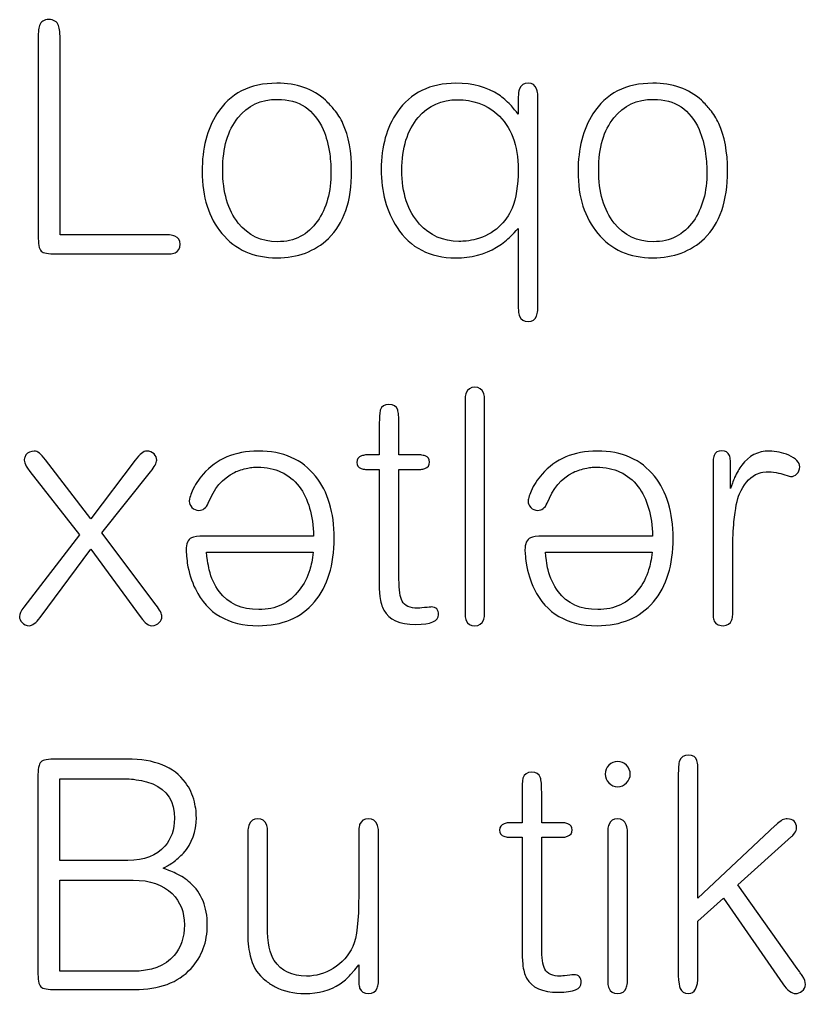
# Model space of a CAD drawing. Header units: centimetres. Extents: x -18.6 to 18.8, y -13 to 11.8.
# Drawn here: x 2.363 to 3.458, y 6.243 to 7.6 of the extents above; entities that cross this region are included whole.
import ezdxf

# ---------------------------------------------------------------- set-up
doc = ezdxf.new("R2010")
doc.units = ezdxf.units.CM
doc.header["$MEASUREMENT"] = 0
doc.layers.add('Layer 1', color=7, linetype='Continuous')

msp = doc.modelspace()

# ---------------------------------------------------------------- linework, layer by layer
at = {"layer": 'Layer 1', "color": 250}
for points, knots in [([(2.57238, 7.29991), (2.57537, 7.29961), (2.57776, 7.29902), (2.57956, 7.29812), (2.58464, 7.29632), (2.58719, 7.29258), (2.58719, 7.2869), (2.58719, 7.28091), (2.58479, 7.27702), (2.58001, 7.27523), (2.57791, 7.27433), (2.57552, 7.27373), (2.57282, 7.27343), (2.57282, 7.27343), (2.41483, 7.27343), (2.41483, 7.27343), (2.40345, 7.27343), (2.39627, 7.27478), (2.39328, 7.27747), (2.39059, 7.28046), (2.38924, 7.28764), (2.38924, 7.29902), (2.38924, 7.29902), (2.38924, 7.57955), (2.38924, 7.57955), (2.38924, 7.57955), (2.38969, 7.58359), (2.38969, 7.58359), (2.38969, 7.58688), (2.39014, 7.58958), (2.39104, 7.59167), (2.39313, 7.59736), (2.39747, 7.6002), (2.40405, 7.6002), (2.41094, 7.6002), (2.41542, 7.59736), (2.41752, 7.59167), (2.41842, 7.58958), (2.41902, 7.58688), (2.41931, 7.58359), (2.41961, 7.5815), (2.41976, 7.57865), (2.41976, 7.57506), (2.41976, 7.57506), (2.41976, 7.29991), (2.41976, 7.29991), (2.41976, 7.29991), (2.57238, 7.29991), (2.57238, 7.29991)], [0, 0, 0, 0, 0.0625, 0.0625, 0.0625, 0.125, 0.125, 0.125, 0.1875, 0.1875, 0.1875, 0.25, 0.25, 0.25, 0.3125, 0.3125, 0.3125, 0.375, 0.375, 0.375, 0.4375, 0.4375, 0.4375, 0.5, 0.5, 0.5, 0.5625, 0.5625, 0.5625, 0.625, 0.625, 0.625, 0.6875, 0.6875, 0.6875, 0.75, 0.75, 0.75, 0.8125, 0.8125, 0.8125, 0.875, 0.875, 0.875, 0.9375, 0.9375, 0.9375, 1, 1, 1, 1]), ([(2.82598, 7.38924), (2.82598, 7.34704), (2.81521, 7.31562), (2.79366, 7.29498), (2.77481, 7.27702), (2.75087, 7.26804), (2.72185, 7.26804), (2.68953, 7.26804), (2.66394, 7.27941), (2.64509, 7.30216), (2.62684, 7.324), (2.61771, 7.35273), (2.61771, 7.38834), (2.61771, 7.42036), (2.62459, 7.44714), (2.63836, 7.46868), (2.65631, 7.49711), (2.68414, 7.51133), (2.72185, 7.51133), (2.74938, 7.51133), (2.77197, 7.5034), (2.78962, 7.48754), (2.79441, 7.48305), (2.79845, 7.47871), (2.80174, 7.47452), (2.80653, 7.46883), (2.81057, 7.4624), (2.81386, 7.45522), (2.82194, 7.43786), (2.82598, 7.41587), (2.82598, 7.38924)], [0, 0, 0, 0, 0.1, 0.1, 0.1, 0.2, 0.2, 0.2, 0.3, 0.3, 0.3, 0.4, 0.4, 0.4, 0.5, 0.5, 0.5, 0.6, 0.6, 0.6, 0.7, 0.7, 0.7, 0.8, 0.8, 0.8, 0.9, 0.9, 0.9, 1, 1, 1, 1]), ([(3.05804, 7.48843), (3.05804, 7.49173), (3.05819, 7.49442), (3.05849, 7.49651), (3.05879, 7.49951), (3.05924, 7.5019), (3.05984, 7.5037), (3.06193, 7.50878), (3.06597, 7.51133), (3.07196, 7.51133), (3.07794, 7.51133), (3.08183, 7.50878), (3.08363, 7.5037), (3.08452, 7.5019), (3.08512, 7.49951), (3.08542, 7.49651), (3.08542, 7.49651), (3.08542, 7.19443), (3.08542, 7.19443), (3.08512, 7.19144), (3.08452, 7.18889), (3.08363, 7.1868), (3.08183, 7.18171), (3.07794, 7.17917), (3.07196, 7.17917), (3.06597, 7.17917), (3.06193, 7.18171), (3.05984, 7.1868), (3.05924, 7.1886), (3.05879, 7.19099), (3.05849, 7.19398), (3.05819, 7.19608), (3.05804, 7.19877), (3.05804, 7.20206), (3.05804, 7.20206), (3.05804, 7.30889), (3.05804, 7.30889), (3.05804, 7.30889), (3.05535, 7.3062), (3.05535, 7.3062), (3.05535, 7.3062), (3.05265, 7.30305), (3.05265, 7.30305), (3.05026, 7.30066), (3.04802, 7.29842), (3.04592, 7.29632), (3.04024, 7.29094), (3.03425, 7.28645), (3.02797, 7.28286), (3.01151, 7.27298), (2.99251, 7.26804), (2.97096, 7.26804), (2.93505, 7.26804), (2.90782, 7.28211), (2.88927, 7.31024), (2.87461, 7.33268), (2.86728, 7.35976), (2.86728, 7.39148), (2.86728, 7.4232), (2.87476, 7.44983), (2.88972, 7.47138), (2.90827, 7.49801), (2.9355, 7.51133), (2.97141, 7.51133), (2.99505, 7.51133), (3.01495, 7.50594), (3.03111, 7.49517), (3.03679, 7.49128), (3.04218, 7.48664), (3.04727, 7.48125), (3.04936, 7.47916), (3.05131, 7.47691), (3.0531, 7.47452), (3.0531, 7.47452), (3.0558, 7.47138), (3.0558, 7.47138), (3.0558, 7.47138), (3.05804, 7.46824), (3.05804, 7.46824), (3.05804, 7.46824), (3.05804, 7.48843), (3.05804, 7.48843)], [0, 0, 0, 0, 0.037037, 0.037037, 0.037037, 0.0740741, 0.0740741, 0.0740741, 0.1111111, 0.1111111, 0.1111111, 0.1481481, 0.1481481, 0.1481481, 0.1851852, 0.1851852, 0.1851852, 0.2222222, 0.2222222, 0.2222222, 0.2592593, 0.2592593, 0.2592593, 0.2962963, 0.2962963, 0.2962963, 0.3333333, 0.3333333, 0.3333333, 0.3703704, 0.3703704, 0.3703704, 0.4074074, 0.4074074, 0.4074074, 0.4444444, 0.4444444, 0.4444444, 0.4814815, 0.4814815, 0.4814815, 0.5185185, 0.5185185, 0.5185185, 0.5555556, 0.5555556, 0.5555556, 0.5925926, 0.5925926, 0.5925926, 0.6296296, 0.6296296, 0.6296296, 0.6666667, 0.6666667, 0.6666667, 0.7037037, 0.7037037, 0.7037037, 0.7407407, 0.7407407, 0.7407407, 0.7777778, 0.7777778, 0.7777778, 0.8148148, 0.8148148, 0.8148148, 0.8518519, 0.8518519, 0.8518519, 0.8888889, 0.8888889, 0.8888889, 0.9259259, 0.9259259, 0.9259259, 0.962963, 0.962963, 0.962963, 1, 1, 1, 1]), ([(3.3498, 7.38924), (3.3498, 7.34704), (3.33903, 7.31562), (3.31748, 7.29498), (3.29863, 7.27702), (3.27469, 7.26804), (3.24567, 7.26804), (3.21335, 7.26804), (3.18776, 7.27941), (3.16891, 7.30216), (3.15066, 7.324), (3.14153, 7.35273), (3.14153, 7.38834), (3.14153, 7.42036), (3.14841, 7.44714), (3.16218, 7.46868), (3.18013, 7.49711), (3.20796, 7.51133), (3.24567, 7.51133), (3.2732, 7.51133), (3.29579, 7.5034), (3.31344, 7.48754), (3.31823, 7.48305), (3.32227, 7.47871), (3.32556, 7.47452), (3.33035, 7.46883), (3.33439, 7.4624), (3.33768, 7.45522), (3.34576, 7.43786), (3.3498, 7.41587), (3.3498, 7.38924)], [0, 0, 0, 0, 0.1, 0.1, 0.1, 0.2, 0.2, 0.2, 0.3, 0.3, 0.3, 0.4, 0.4, 0.4, 0.5, 0.5, 0.5, 0.6, 0.6, 0.6, 0.7, 0.7, 0.7, 0.8, 0.8, 0.8, 0.9, 0.9, 0.9, 1, 1, 1, 1]), ([(2.79725, 7.38789), (2.79725, 7.39148), (2.7971, 7.39507), (2.7968, 7.39866), (2.79651, 7.40345), (2.79606, 7.40824), (2.79546, 7.41303), (2.79366, 7.42559), (2.79067, 7.43682), (2.78648, 7.44669), (2.77391, 7.47482), (2.75267, 7.48888), (2.72274, 7.48888), (2.6997, 7.48888), (2.6813, 7.48035), (2.66753, 7.4633), (2.65347, 7.44564), (2.64644, 7.4214), (2.64644, 7.39058), (2.64644, 7.35946), (2.65362, 7.33477), (2.66798, 7.31652), (2.68205, 7.29916), (2.7003, 7.29049), (2.72274, 7.29049), (2.74638, 7.29049), (2.76494, 7.30006), (2.7784, 7.31921), (2.79097, 7.33687), (2.79725, 7.35976), (2.79725, 7.38789)], [0, 0, 0, 0, 0.1, 0.1, 0.1, 0.2, 0.2, 0.2, 0.3, 0.3, 0.3, 0.4, 0.4, 0.4, 0.5, 0.5, 0.5, 0.6, 0.6, 0.6, 0.7, 0.7, 0.7, 0.8, 0.8, 0.8, 0.9, 0.9, 0.9, 1, 1, 1, 1]), ([(2.896, 7.39013), (2.896, 7.35811), (2.90423, 7.33313), (2.92069, 7.31517), (2.93535, 7.29902), (2.95361, 7.29094), (2.97545, 7.29094), (2.97904, 7.29094), (2.98248, 7.29109), (2.98577, 7.29138), (2.99056, 7.29198), (2.9952, 7.29288), (2.99969, 7.29408), (3.01166, 7.29737), (3.02213, 7.30305), (3.03111, 7.31113), (3.03919, 7.31862), (3.04532, 7.32729), (3.04951, 7.33717), (3.0552, 7.35093), (3.05804, 7.36874), (3.05804, 7.39058), (3.05804, 7.42529), (3.04817, 7.45133), (3.02842, 7.46868), (3.01315, 7.48185), (2.9949, 7.48843), (2.97366, 7.48843), (2.95151, 7.48843), (2.93326, 7.4802), (2.91889, 7.46375), (2.90363, 7.44579), (2.896, 7.42125), (2.896, 7.39013)], [0, 0, 0, 0, 0.0909091, 0.0909091, 0.0909091, 0.1818182, 0.1818182, 0.1818182, 0.2727273, 0.2727273, 0.2727273, 0.3636364, 0.3636364, 0.3636364, 0.4545455, 0.4545455, 0.4545455, 0.5454545, 0.5454545, 0.5454545, 0.6363636, 0.6363636, 0.6363636, 0.7272727, 0.7272727, 0.7272727, 0.8181818, 0.8181818, 0.8181818, 0.9090909, 0.9090909, 0.9090909, 1, 1, 1, 1]), ([(3.32107, 7.38789), (3.32107, 7.39148), (3.32092, 7.39507), (3.32062, 7.39866), (3.32033, 7.40345), (3.31988, 7.40824), (3.31928, 7.41303), (3.31748, 7.42559), (3.31449, 7.43682), (3.3103, 7.44669), (3.29773, 7.47482), (3.27649, 7.48888), (3.24656, 7.48888), (3.22352, 7.48888), (3.20512, 7.48035), (3.19135, 7.4633), (3.17729, 7.44564), (3.17026, 7.4214), (3.17026, 7.39058), (3.17026, 7.35946), (3.17744, 7.33477), (3.1918, 7.31652), (3.20587, 7.29916), (3.22412, 7.29049), (3.24656, 7.29049), (3.2702, 7.29049), (3.28876, 7.30006), (3.30222, 7.31921), (3.31479, 7.33687), (3.32107, 7.35976), (3.32107, 7.38789)], [0, 0, 0, 0, 0.1, 0.1, 0.1, 0.2, 0.2, 0.2, 0.3, 0.3, 0.3, 0.4, 0.4, 0.4, 0.5, 0.5, 0.5, 0.6, 0.6, 0.6, 0.7, 0.7, 0.7, 0.8, 0.8, 0.8, 0.9, 0.9, 0.9, 1, 1, 1, 1]), ([(3.01136, 6.77026), (3.01106, 6.76726), (3.01046, 6.76487), (3.00956, 6.76307), (3.00777, 6.75799), (3.00388, 6.75544), (2.99789, 6.75544), (2.99161, 6.75544), (2.98757, 6.75784), (2.98578, 6.76263), (2.98488, 6.76472), (2.98428, 6.76711), (2.98398, 6.76981), (2.98398, 6.76981), (2.98398, 7.07279), (2.98398, 7.07279), (2.98428, 7.07578), (2.98488, 7.07817), (2.98578, 7.07997), (2.98757, 7.08506), (2.99146, 7.0876), (2.99745, 7.0876), (3.00373, 7.0876), (3.00777, 7.08506), (3.00956, 7.07997), (3.01046, 7.07817), (3.01106, 7.07578), (3.01136, 7.07279), (3.01136, 7.07279), (3.01136, 6.77026), (3.01136, 6.77026)], [0, 0, 0, 0, 0.1, 0.1, 0.1, 0.2, 0.2, 0.2, 0.3, 0.3, 0.3, 0.4, 0.4, 0.4, 0.5, 0.5, 0.5, 0.6, 0.6, 0.6, 0.7, 0.7, 0.7, 0.8, 0.8, 0.8, 0.9, 0.9, 0.9, 1, 1, 1, 1]), ([(2.89196, 6.99334), (2.89196, 6.99334), (2.92249, 6.99334), (2.92249, 6.99334), (2.92458, 6.99304), (2.92653, 6.99259), (2.92832, 6.99199), (2.93251, 6.9905), (2.9346, 6.98765), (2.9346, 6.98346), (2.9346, 6.97898), (2.93236, 6.97598), (2.92787, 6.97449), (2.92638, 6.97389), (2.92458, 6.97344), (2.92249, 6.97314), (2.92249, 6.97314), (2.89196, 6.97314), (2.89196, 6.97314), (2.89196, 6.97314), (2.89196, 6.82008), (2.89196, 6.82008), (2.89196, 6.80512), (2.89346, 6.79494), (2.89645, 6.78956), (2.90004, 6.78297), (2.90722, 6.77968), (2.918, 6.77968), (2.91919, 6.77968), (2.92234, 6.77998), (2.92742, 6.78058), (2.93281, 6.78118), (2.93595, 6.78148), (2.93685, 6.78148), (2.94373, 6.78148), (2.94717, 6.77789), (2.94717, 6.7707), (2.94717, 6.76173), (2.93655, 6.75724), (2.9153, 6.75724), (2.89286, 6.75724), (2.87805, 6.76382), (2.87087, 6.77699), (2.86817, 6.78208), (2.86638, 6.78851), (2.86548, 6.79629), (2.86548, 6.79629), (2.86458, 6.80661), (2.86458, 6.80661), (2.86458, 6.80661), (2.86458, 6.97314), (2.86458, 6.97314), (2.86458, 6.97314), (2.84528, 6.97314), (2.84528, 6.97314), (2.84319, 6.97344), (2.84124, 6.97389), (2.83945, 6.97449), (2.83526, 6.97598), (2.83316, 6.97883), (2.83316, 6.98302), (2.83316, 6.9875), (2.83541, 6.9905), (2.8399, 6.99199), (2.84139, 6.99259), (2.84319, 6.99304), (2.84528, 6.99334), (2.84528, 6.99334), (2.86458, 6.99334), (2.86458, 6.99334), (2.86458, 6.99334), (2.86458, 7.03463), (2.86458, 7.03463), (2.86458, 7.04571), (2.86503, 7.05274), (2.86593, 7.05573), (2.86772, 7.06112), (2.87176, 7.06381), (2.87805, 7.06381), (2.88433, 7.06381), (2.88837, 7.06127), (2.89017, 7.05618), (2.89136, 7.05289), (2.89196, 7.04616), (2.89196, 7.03598), (2.89196, 7.03598), (2.89196, 6.99334), (2.89196, 6.99334)], [0, 0, 0, 0, 0.0344828, 0.0344828, 0.0344828, 0.0689655, 0.0689655, 0.0689655, 0.1034483, 0.1034483, 0.1034483, 0.137931, 0.137931, 0.137931, 0.1724138, 0.1724138, 0.1724138, 0.2068966, 0.2068966, 0.2068966, 0.2413793, 0.2413793, 0.2413793, 0.2758621, 0.2758621, 0.2758621, 0.3103448, 0.3103448, 0.3103448, 0.3448276, 0.3448276, 0.3448276, 0.3793103, 0.3793103, 0.3793103, 0.4137931, 0.4137931, 0.4137931, 0.4482759, 0.4482759, 0.4482759, 0.4827586, 0.4827586, 0.4827586, 0.5172414, 0.5172414, 0.5172414, 0.5517241, 0.5517241, 0.5517241, 0.5862069, 0.5862069, 0.5862069, 0.6206897, 0.6206897, 0.6206897, 0.6551724, 0.6551724, 0.6551724, 0.6896552, 0.6896552, 0.6896552, 0.7241379, 0.7241379, 0.7241379, 0.7586207, 0.7586207, 0.7586207, 0.7931034, 0.7931034, 0.7931034, 0.8275862, 0.8275862, 0.8275862, 0.862069, 0.862069, 0.862069, 0.8965517, 0.8965517, 0.8965517, 0.9310345, 0.9310345, 0.9310345, 0.9655172, 0.9655172, 0.9655172, 1, 1, 1, 1]), ([(2.37757, 6.97045), (2.37757, 6.97045), (2.37667, 6.97179), (2.37667, 6.97179), (2.37667, 6.97179), (2.37533, 6.97359), (2.37533, 6.97359), (2.37533, 6.97359), (2.37263, 6.97763), (2.37263, 6.97763), (2.37084, 6.98092), (2.36994, 6.98376), (2.36994, 6.98616), (2.36994, 6.98616), (2.36994, 6.98706), (2.36994, 6.98706), (2.36994, 6.98706), (2.37039, 6.98885), (2.37039, 6.98885), (2.37099, 6.99035), (2.37159, 6.99184), (2.37218, 6.99334), (2.37488, 6.99693), (2.37877, 6.99873), (2.38385, 6.99873), (2.38804, 6.99873), (2.39328, 6.99469), (2.39956, 6.98661), (2.39956, 6.98661), (2.4624, 6.90447), (2.4624, 6.90447), (2.4624, 6.90447), (2.52435, 6.98616), (2.52435, 6.98616), (2.53093, 6.99454), (2.53632, 6.99873), (2.54051, 6.99873), (2.5447, 6.99873), (2.54814, 6.99738), (2.55083, 6.99469), (2.55322, 6.99229), (2.55442, 6.98945), (2.55442, 6.98616), (2.55442, 6.98227), (2.55158, 6.97688), (2.54589, 6.97), (2.54589, 6.97), (2.47812, 6.88472), (2.47812, 6.88472), (2.47812, 6.88472), (2.55352, 6.78417), (2.55352, 6.78417), (2.55891, 6.77729), (2.5616, 6.7719), (2.5616, 6.76801), (2.5616, 6.76502), (2.56041, 6.76233), (2.55801, 6.75993), (2.55532, 6.75694), (2.55188, 6.75544), (2.54769, 6.75544), (2.5447, 6.75544), (2.54155, 6.75694), (2.53826, 6.75993), (2.53826, 6.75993), (2.53467, 6.76397), (2.53467, 6.76397), (2.53467, 6.76397), (2.53153, 6.76801), (2.53153, 6.76801), (2.53153, 6.76801), (2.4624, 6.86227), (2.4624, 6.86227), (2.4624, 6.86227), (2.39193, 6.76667), (2.39193, 6.76667), (2.38625, 6.75918), (2.38116, 6.75544), (2.37667, 6.75544), (2.37248, 6.75544), (2.36919, 6.75694), (2.3668, 6.75993), (2.3644, 6.76263), (2.36321, 6.76532), (2.36321, 6.76801), (2.36321, 6.7716), (2.36515, 6.77594), (2.36904, 6.78103), (2.36904, 6.78103), (2.44669, 6.88202), (2.44669, 6.88202), (2.44669, 6.88202), (2.37757, 6.97045), (2.37757, 6.97045)], [0, 0, 0, 0, 0.0322581, 0.0322581, 0.0322581, 0.0645161, 0.0645161, 0.0645161, 0.0967742, 0.0967742, 0.0967742, 0.1290323, 0.1290323, 0.1290323, 0.1612903, 0.1612903, 0.1612903, 0.1935484, 0.1935484, 0.1935484, 0.2258065, 0.2258065, 0.2258065, 0.2580645, 0.2580645, 0.2580645, 0.2903226, 0.2903226, 0.2903226, 0.3225806, 0.3225806, 0.3225806, 0.3548387, 0.3548387, 0.3548387, 0.3870968, 0.3870968, 0.3870968, 0.4193548, 0.4193548, 0.4193548, 0.4516129, 0.4516129, 0.4516129, 0.483871, 0.483871, 0.483871, 0.516129, 0.516129, 0.516129, 0.5483871, 0.5483871, 0.5483871, 0.5806452, 0.5806452, 0.5806452, 0.6129032, 0.6129032, 0.6129032, 0.6451613, 0.6451613, 0.6451613, 0.6774194, 0.6774194, 0.6774194, 0.7096774, 0.7096774, 0.7096774, 0.7419355, 0.7419355, 0.7419355, 0.7741935, 0.7741935, 0.7741935, 0.8064516, 0.8064516, 0.8064516, 0.8387097, 0.8387097, 0.8387097, 0.8709677, 0.8709677, 0.8709677, 0.9032258, 0.9032258, 0.9032258, 0.9354839, 0.9354839, 0.9354839, 0.9677419, 0.9677419, 0.9677419, 1, 1, 1, 1]), ([(2.77302, 6.88023), (2.77242, 6.90925), (2.76568, 6.93229), (2.75282, 6.94935), (2.73905, 6.96731), (2.71975, 6.97628), (2.69491, 6.97628), (2.69491, 6.97628), (2.68908, 6.97628), (2.68908, 6.97628), (2.68639, 6.97598), (2.68384, 6.97553), (2.68145, 6.97494), (2.67457, 6.97374), (2.66828, 6.97179), (2.6626, 6.9691), (2.64614, 6.96072), (2.63402, 6.94636), (2.62624, 6.92601), (2.62325, 6.91943), (2.61891, 6.91614), (2.61322, 6.91614), (2.60933, 6.91614), (2.60604, 6.91748), (2.60335, 6.92018), (2.60095, 6.92287), (2.59976, 6.92571), (2.59976, 6.9287), (2.59976, 6.9299), (2.60006, 6.9317), (2.60065, 6.93409), (2.60155, 6.93678), (2.6026, 6.93978), (2.6038, 6.94307), (2.60769, 6.95145), (2.61277, 6.95923), (2.61906, 6.96641), (2.63761, 6.98795), (2.6632, 6.99873), (2.69581, 6.99873), (2.73052, 6.99873), (2.75716, 6.98706), (2.77571, 6.96371), (2.79307, 6.94217), (2.80174, 6.91329), (2.80174, 6.87708), (2.80174, 6.83998), (2.79262, 6.8105), (2.77436, 6.78866), (2.75551, 6.76652), (2.72933, 6.75544), (2.69581, 6.75544), (2.65422, 6.75544), (2.62504, 6.7725), (2.60828, 6.80661), (2.6029, 6.81739), (2.59916, 6.82936), (2.59706, 6.84252), (2.59646, 6.84701), (2.59602, 6.8512), (2.59572, 6.85509), (2.59542, 6.85659), (2.59527, 6.85793), (2.59527, 6.85913), (2.59527, 6.85913), (2.59527, 6.86093), (2.59527, 6.86093), (2.59527, 6.8696), (2.59781, 6.87529), (2.6029, 6.87798), (2.60589, 6.87948), (2.61188, 6.88023), (2.62085, 6.88023), (2.62085, 6.88023), (2.77302, 6.88023), (2.77302, 6.88023)], [0, 0, 0, 0, 0.04, 0.04, 0.04, 0.08, 0.08, 0.08, 0.12, 0.12, 0.12, 0.16, 0.16, 0.16, 0.2, 0.2, 0.2, 0.24, 0.24, 0.24, 0.28, 0.28, 0.28, 0.32, 0.32, 0.32, 0.36, 0.36, 0.36, 0.4, 0.4, 0.4, 0.44, 0.44, 0.44, 0.48, 0.48, 0.48, 0.52, 0.52, 0.52, 0.56, 0.56, 0.56, 0.6, 0.6, 0.6, 0.64, 0.64, 0.64, 0.68, 0.68, 0.68, 0.72, 0.72, 0.72, 0.76, 0.76, 0.76, 0.8, 0.8, 0.8, 0.84, 0.84, 0.84, 0.88, 0.88, 0.88, 0.92, 0.92, 0.92, 0.96, 0.96, 0.96, 1, 1, 1, 1]), ([(3.24522, 6.88023), (3.24462, 6.90925), (3.23788, 6.93229), (3.22502, 6.94935), (3.21125, 6.96731), (3.19195, 6.97628), (3.16711, 6.97628), (3.16711, 6.97628), (3.16128, 6.97628), (3.16128, 6.97628), (3.15859, 6.97598), (3.15604, 6.97553), (3.15365, 6.97494), (3.14677, 6.97374), (3.14048, 6.97179), (3.1348, 6.9691), (3.11834, 6.96072), (3.10622, 6.94636), (3.09844, 6.92601), (3.09545, 6.91943), (3.09111, 6.91614), (3.08542, 6.91614), (3.08153, 6.91614), (3.07824, 6.91748), (3.07555, 6.92018), (3.07315, 6.92287), (3.07196, 6.92571), (3.07196, 6.9287), (3.07196, 6.9299), (3.07226, 6.9317), (3.07285, 6.93409), (3.07375, 6.93678), (3.0748, 6.93978), (3.076, 6.94307), (3.07989, 6.95145), (3.08497, 6.95923), (3.09126, 6.96641), (3.10981, 6.98795), (3.1354, 6.99873), (3.16801, 6.99873), (3.20272, 6.99873), (3.22936, 6.98706), (3.24791, 6.96371), (3.26527, 6.94217), (3.27394, 6.91329), (3.27394, 6.87708), (3.27394, 6.83998), (3.26482, 6.8105), (3.24656, 6.78866), (3.22771, 6.76652), (3.20153, 6.75544), (3.16801, 6.75544), (3.12642, 6.75544), (3.09724, 6.7725), (3.08048, 6.80661), (3.0751, 6.81739), (3.07136, 6.82936), (3.06926, 6.84252), (3.06866, 6.84701), (3.06822, 6.8512), (3.06792, 6.85509), (3.06762, 6.85659), (3.06747, 6.85793), (3.06747, 6.85913), (3.06747, 6.85913), (3.06747, 6.86093), (3.06747, 6.86093), (3.06747, 6.8696), (3.07001, 6.87529), (3.0751, 6.87798), (3.07809, 6.87948), (3.08408, 6.88023), (3.09305, 6.88023), (3.09305, 6.88023), (3.24522, 6.88023), (3.24522, 6.88023)], [0, 0, 0, 0, 0.04, 0.04, 0.04, 0.08, 0.08, 0.08, 0.12, 0.12, 0.12, 0.16, 0.16, 0.16, 0.2, 0.2, 0.2, 0.24, 0.24, 0.24, 0.28, 0.28, 0.28, 0.32, 0.32, 0.32, 0.36, 0.36, 0.36, 0.4, 0.4, 0.4, 0.44, 0.44, 0.44, 0.48, 0.48, 0.48, 0.52, 0.52, 0.52, 0.56, 0.56, 0.56, 0.6, 0.6, 0.6, 0.64, 0.64, 0.64, 0.68, 0.68, 0.68, 0.72, 0.72, 0.72, 0.76, 0.76, 0.76, 0.8, 0.8, 0.8, 0.84, 0.84, 0.84, 0.88, 0.88, 0.88, 0.92, 0.92, 0.92, 0.96, 0.96, 0.96, 1, 1, 1, 1]), ([(3.35698, 6.7707), (3.35698, 6.76771), (3.35653, 6.76532), (3.35563, 6.76352), (3.35384, 6.75814), (3.3498, 6.75544), (3.34352, 6.75544), (3.33663, 6.75544), (3.33229, 6.75814), (3.3305, 6.76352), (3.3299, 6.76532), (3.3296, 6.76771), (3.3296, 6.7707), (3.3296, 6.7707), (3.3296, 6.98571), (3.3296, 6.98571), (3.3299, 6.9884), (3.33035, 6.99065), (3.33095, 6.99244), (3.33274, 6.99693), (3.33633, 6.99917), (3.34172, 6.99917), (3.34711, 6.99917), (3.3507, 6.99693), (3.35249, 6.99244), (3.35309, 6.99065), (3.35354, 6.9884), (3.35384, 6.98571), (3.35384, 6.98571), (3.35384, 6.94666), (3.35384, 6.94666), (3.35384, 6.94666), (3.35519, 6.95025), (3.35519, 6.95025), (3.35519, 6.95025), (3.35653, 6.95384), (3.35653, 6.95384), (3.35743, 6.95683), (3.35848, 6.95953), (3.35967, 6.96192), (3.36267, 6.9685), (3.36596, 6.97419), (3.36955, 6.97898), (3.37942, 6.99214), (3.39229, 6.99873), (3.40815, 6.99873), (3.41713, 6.99873), (3.42611, 6.99678), (3.43508, 6.99289), (3.44526, 6.9884), (3.45034, 6.98302), (3.45034, 6.97673), (3.45034, 6.97284), (3.449, 6.96955), (3.4463, 6.96686), (3.44361, 6.96446), (3.44092, 6.96327), (3.43823, 6.96327), (3.43763, 6.96327), (3.43478, 6.96401), (3.4297, 6.96551), (3.4276, 6.96611), (3.42566, 6.96671), (3.42386, 6.96731), (3.42207, 6.9679), (3.42102, 6.9682), (3.42072, 6.9682), (3.41623, 6.9694), (3.41174, 6.97), (3.40725, 6.97), (3.40725, 6.97), (3.40366, 6.97), (3.40366, 6.97), (3.40366, 6.97), (3.39917, 6.96955), (3.39917, 6.96955), (3.39558, 6.96865), (3.39214, 6.96746), (3.38885, 6.96596), (3.37957, 6.96087), (3.37209, 6.95189), (3.36641, 6.93903), (3.36312, 6.93185), (3.36057, 6.91883), (3.35878, 6.89998), (3.35818, 6.89369), (3.35773, 6.88726), (3.35743, 6.88068), (3.35713, 6.87828), (3.35698, 6.87604), (3.35698, 6.87394), (3.35698, 6.87394), (3.35698, 6.7707), (3.35698, 6.7707)], [0, 0, 0, 0, 0.0322581, 0.0322581, 0.0322581, 0.0645161, 0.0645161, 0.0645161, 0.0967742, 0.0967742, 0.0967742, 0.1290323, 0.1290323, 0.1290323, 0.1612903, 0.1612903, 0.1612903, 0.1935484, 0.1935484, 0.1935484, 0.2258065, 0.2258065, 0.2258065, 0.2580645, 0.2580645, 0.2580645, 0.2903226, 0.2903226, 0.2903226, 0.3225806, 0.3225806, 0.3225806, 0.3548387, 0.3548387, 0.3548387, 0.3870968, 0.3870968, 0.3870968, 0.4193548, 0.4193548, 0.4193548, 0.4516129, 0.4516129, 0.4516129, 0.483871, 0.483871, 0.483871, 0.516129, 0.516129, 0.516129, 0.5483871, 0.5483871, 0.5483871, 0.5806452, 0.5806452, 0.5806452, 0.6129032, 0.6129032, 0.6129032, 0.6451613, 0.6451613, 0.6451613, 0.6774194, 0.6774194, 0.6774194, 0.7096774, 0.7096774, 0.7096774, 0.7419355, 0.7419355, 0.7419355, 0.7741935, 0.7741935, 0.7741935, 0.8064516, 0.8064516, 0.8064516, 0.8387097, 0.8387097, 0.8387097, 0.8709677, 0.8709677, 0.8709677, 0.9032258, 0.9032258, 0.9032258, 0.9354839, 0.9354839, 0.9354839, 0.9677419, 0.9677419, 0.9677419, 1, 1, 1, 1]), ([(2.62399, 6.85778), (2.62399, 6.85778), (2.62444, 6.8524), (2.62444, 6.8524), (2.62444, 6.8524), (2.62534, 6.84611), (2.62534, 6.84611), (2.62594, 6.84133), (2.62669, 6.83699), (2.62759, 6.8331), (2.63028, 6.82202), (2.63492, 6.812), (2.6415, 6.80302), (2.65407, 6.78627), (2.67247, 6.77789), (2.69671, 6.77789), (2.72035, 6.77789), (2.73905, 6.78686), (2.75282, 6.80482), (2.7597, 6.8135), (2.76464, 6.82292), (2.76763, 6.8331), (2.76972, 6.83938), (2.77137, 6.84761), (2.77257, 6.85778), (2.77257, 6.85778), (2.62399, 6.85778), (2.62399, 6.85778)], [0, 0, 0, 0, 0.1111111, 0.1111111, 0.1111111, 0.2222222, 0.2222222, 0.2222222, 0.3333333, 0.3333333, 0.3333333, 0.4444444, 0.4444444, 0.4444444, 0.5555556, 0.5555556, 0.5555556, 0.6666667, 0.6666667, 0.6666667, 0.7777778, 0.7777778, 0.7777778, 0.8888889, 0.8888889, 0.8888889, 1, 1, 1, 1]), ([(3.09619, 6.85778), (3.09619, 6.85778), (3.09664, 6.8524), (3.09664, 6.8524), (3.09664, 6.8524), (3.09754, 6.84611), (3.09754, 6.84611), (3.09814, 6.84133), (3.09889, 6.83699), (3.09979, 6.8331), (3.10248, 6.82202), (3.10712, 6.812), (3.1137, 6.80302), (3.12627, 6.78627), (3.14467, 6.77789), (3.16891, 6.77789), (3.19255, 6.77789), (3.21125, 6.78686), (3.22502, 6.80482), (3.2319, 6.8135), (3.23684, 6.82292), (3.23983, 6.8331), (3.24192, 6.83938), (3.24357, 6.84761), (3.24477, 6.85778), (3.24477, 6.85778), (3.09619, 6.85778), (3.09619, 6.85778)], [0, 0, 0, 0, 0.1111111, 0.1111111, 0.1111111, 0.2222222, 0.2222222, 0.2222222, 0.3333333, 0.3333333, 0.3333333, 0.4444444, 0.4444444, 0.4444444, 0.5555556, 0.5555556, 0.5555556, 0.6666667, 0.6666667, 0.6666667, 0.7777778, 0.7777778, 0.7777778, 0.8888889, 0.8888889, 0.8888889, 1, 1, 1, 1]), ([(3.30851, 6.34384), (3.30851, 6.34384), (3.30851, 6.26753), (3.30851, 6.26753), (3.30851, 6.25107), (3.30417, 6.24284), (3.29549, 6.24284), (3.28951, 6.24284), (3.28562, 6.24524), (3.28382, 6.25003), (3.28263, 6.25272), (3.28173, 6.2587), (3.28113, 6.26798), (3.28113, 6.26798), (3.28113, 6.54582), (3.28113, 6.54582), (3.28113, 6.5566), (3.28173, 6.56363), (3.28293, 6.56692), (3.28472, 6.57231), (3.28891, 6.575), (3.29549, 6.575), (3.30178, 6.575), (3.30567, 6.57246), (3.30716, 6.56737), (3.30776, 6.56527), (3.30821, 6.56258), (3.30851, 6.55929), (3.30851, 6.55929), (3.30851, 6.37571), (3.30851, 6.37571), (3.30851, 6.37571), (3.41624, 6.47715), (3.41624, 6.47715), (3.41684, 6.47745), (3.41848, 6.47879), (3.42117, 6.48119), (3.42117, 6.48119), (3.42432, 6.48343), (3.42432, 6.48343), (3.42521, 6.48403), (3.42581, 6.48448), (3.42611, 6.48478), (3.42851, 6.48568), (3.43075, 6.48613), (3.43284, 6.48613), (3.44152, 6.48613), (3.44586, 6.48194), (3.44586, 6.47356), (3.44586, 6.47116), (3.44496, 6.46877), (3.44317, 6.46638), (3.44317, 6.46638), (3.44092, 6.46323), (3.44092, 6.46323), (3.44092, 6.46323), (3.44003, 6.46234), (3.44003, 6.46234), (3.44003, 6.46234), (3.43913, 6.46144), (3.43913, 6.46144), (3.43913, 6.46144), (3.36417, 6.39411), (3.36417, 6.39411), (3.36417, 6.39411), (3.44676, 6.27785), (3.44676, 6.27785), (3.44676, 6.27785), (3.44811, 6.27606), (3.44811, 6.27606), (3.44811, 6.27606), (3.4499, 6.27337), (3.4499, 6.27337), (3.4514, 6.27127), (3.45274, 6.26948), (3.45394, 6.26798), (3.45693, 6.26289), (3.45843, 6.2587), (3.45843, 6.25541), (3.45843, 6.25152), (3.45678, 6.24838), (3.45349, 6.24599), (3.4508, 6.24389), (3.44781, 6.24284), (3.44451, 6.24284), (3.43913, 6.24284), (3.43329, 6.24733), (3.42701, 6.25631), (3.42701, 6.25631), (3.34397, 6.37571), (3.34397, 6.37571), (3.34397, 6.37571), (3.30851, 6.34384), (3.30851, 6.34384)], [0, 0, 0, 0, 0.0322581, 0.0322581, 0.0322581, 0.0645161, 0.0645161, 0.0645161, 0.0967742, 0.0967742, 0.0967742, 0.1290323, 0.1290323, 0.1290323, 0.1612903, 0.1612903, 0.1612903, 0.1935484, 0.1935484, 0.1935484, 0.2258065, 0.2258065, 0.2258065, 0.2580645, 0.2580645, 0.2580645, 0.2903226, 0.2903226, 0.2903226, 0.3225806, 0.3225806, 0.3225806, 0.3548387, 0.3548387, 0.3548387, 0.3870968, 0.3870968, 0.3870968, 0.4193548, 0.4193548, 0.4193548, 0.4516129, 0.4516129, 0.4516129, 0.483871, 0.483871, 0.483871, 0.516129, 0.516129, 0.516129, 0.5483871, 0.5483871, 0.5483871, 0.5806452, 0.5806452, 0.5806452, 0.6129032, 0.6129032, 0.6129032, 0.6451613, 0.6451613, 0.6451613, 0.6774194, 0.6774194, 0.6774194, 0.7096774, 0.7096774, 0.7096774, 0.7419355, 0.7419355, 0.7419355, 0.7741935, 0.7741935, 0.7741935, 0.8064516, 0.8064516, 0.8064516, 0.8387097, 0.8387097, 0.8387097, 0.8709677, 0.8709677, 0.8709677, 0.9032258, 0.9032258, 0.9032258, 0.9354839, 0.9354839, 0.9354839, 0.9677419, 0.9677419, 0.9677419, 1, 1, 1, 1]), ([(2.41438, 6.24823), (2.40301, 6.24823), (2.39582, 6.24958), (2.39283, 6.25227), (2.39014, 6.25526), (2.38879, 6.26244), (2.38879, 6.27382), (2.38879, 6.27382), (2.38879, 6.54403), (2.38879, 6.54403), (2.38879, 6.5554), (2.39029, 6.56258), (2.39328, 6.56557), (2.39597, 6.56827), (2.40301, 6.56961), (2.41438, 6.56961), (2.41438, 6.56961), (2.51313, 6.56961), (2.51313, 6.56961), (2.55143, 6.56961), (2.57851, 6.55869), (2.59437, 6.53685), (2.60035, 6.52907), (2.60454, 6.52009), (2.60694, 6.50992), (2.60784, 6.50573), (2.60858, 6.50169), (2.60918, 6.4978), (2.60948, 6.4945), (2.60963, 6.49121), (2.60963, 6.48792), (2.60963, 6.46847), (2.60365, 6.45201), (2.59168, 6.43855), (2.58719, 6.43376), (2.5821, 6.42927), (2.57642, 6.42508), (2.57402, 6.42358), (2.57163, 6.42209), (2.56923, 6.42059), (2.56923, 6.42059), (2.56609, 6.4188), (2.56609, 6.4188), (2.56609, 6.4188), (2.5634, 6.41745), (2.5634, 6.41745), (2.5634, 6.41745), (2.56699, 6.4161), (2.56699, 6.4161), (2.56699, 6.4161), (2.57148, 6.41431), (2.57148, 6.41431), (2.57477, 6.41311), (2.57791, 6.41176), (2.5809, 6.41027), (2.58868, 6.40668), (2.59542, 6.40234), (2.6011, 6.39725), (2.61696, 6.38289), (2.62489, 6.36329), (2.62489, 6.33845), (2.62489, 6.31451), (2.61741, 6.29431), (2.60245, 6.27785), (2.5842, 6.2581), (2.55786, 6.24823), (2.52345, 6.24823), (2.52345, 6.24823), (2.41438, 6.24823), (2.41438, 6.24823)], [0, 0, 0, 0, 0.0434783, 0.0434783, 0.0434783, 0.0869565, 0.0869565, 0.0869565, 0.1304348, 0.1304348, 0.1304348, 0.173913, 0.173913, 0.173913, 0.2173913, 0.2173913, 0.2173913, 0.2608696, 0.2608696, 0.2608696, 0.3043478, 0.3043478, 0.3043478, 0.3478261, 0.3478261, 0.3478261, 0.3913043, 0.3913043, 0.3913043, 0.4347826, 0.4347826, 0.4347826, 0.4782609, 0.4782609, 0.4782609, 0.5217391, 0.5217391, 0.5217391, 0.5652174, 0.5652174, 0.5652174, 0.6086957, 0.6086957, 0.6086957, 0.6521739, 0.6521739, 0.6521739, 0.6956522, 0.6956522, 0.6956522, 0.7391304, 0.7391304, 0.7391304, 0.7826087, 0.7826087, 0.7826087, 0.826087, 0.826087, 0.826087, 0.8695652, 0.8695652, 0.8695652, 0.9130435, 0.9130435, 0.9130435, 0.9565217, 0.9565217, 0.9565217, 1, 1, 1, 1]), ([(3.21425, 6.54852), (3.21425, 6.54373), (3.21245, 6.53969), (3.20886, 6.5364), (3.20557, 6.53281), (3.20153, 6.53101), (3.19674, 6.53101), (3.19196, 6.53101), (3.18777, 6.53281), (3.18418, 6.5364), (3.18088, 6.53969), (3.17924, 6.54373), (3.17924, 6.54852), (3.17924, 6.5536), (3.18088, 6.55779), (3.18418, 6.56109), (3.18777, 6.56438), (3.19196, 6.56602), (3.19674, 6.56602), (3.20153, 6.56602), (3.20557, 6.56438), (3.20886, 6.56109), (3.21245, 6.55749), (3.21425, 6.55331), (3.21425, 6.54852)], [0, 0, 0, 0, 0.125, 0.125, 0.125, 0.25, 0.25, 0.25, 0.375, 0.375, 0.375, 0.5, 0.5, 0.5, 0.625, 0.625, 0.625, 0.75, 0.75, 0.75, 0.875, 0.875, 0.875, 1, 1, 1, 1]), ([(3.09081, 6.48074), (3.09081, 6.48074), (3.12134, 6.48074), (3.12134, 6.48074), (3.12343, 6.48044), (3.12538, 6.47999), (3.12717, 6.47939), (3.13136, 6.4779), (3.13345, 6.47505), (3.13345, 6.47086), (3.13345, 6.46638), (3.13121, 6.46338), (3.12672, 6.46189), (3.12523, 6.46129), (3.12343, 6.46084), (3.12134, 6.46054), (3.12134, 6.46054), (3.09081, 6.46054), (3.09081, 6.46054), (3.09081, 6.46054), (3.09081, 6.30748), (3.09081, 6.30748), (3.09081, 6.29252), (3.09231, 6.28234), (3.0953, 6.27696), (3.09889, 6.27037), (3.10607, 6.26708), (3.11685, 6.26708), (3.11804, 6.26708), (3.12119, 6.26738), (3.12627, 6.26798), (3.13166, 6.26858), (3.1348, 6.26888), (3.1357, 6.26888), (3.14258, 6.26888), (3.14602, 6.26529), (3.14602, 6.2581), (3.14602, 6.24913), (3.1354, 6.24464), (3.11415, 6.24464), (3.09171, 6.24464), (3.0769, 6.25122), (3.06972, 6.26439), (3.06702, 6.26948), (3.06523, 6.27591), (3.06433, 6.28369), (3.06433, 6.28369), (3.06343, 6.29401), (3.06343, 6.29401), (3.06343, 6.29401), (3.06343, 6.46054), (3.06343, 6.46054), (3.06343, 6.46054), (3.04413, 6.46054), (3.04413, 6.46054), (3.04204, 6.46084), (3.04009, 6.46129), (3.0383, 6.46189), (3.03411, 6.46338), (3.03201, 6.46623), (3.03201, 6.47042), (3.03201, 6.4749), (3.03426, 6.4779), (3.03875, 6.47939), (3.04024, 6.47999), (3.04204, 6.48044), (3.04413, 6.48074), (3.04413, 6.48074), (3.06343, 6.48074), (3.06343, 6.48074), (3.06343, 6.48074), (3.06343, 6.52203), (3.06343, 6.52203), (3.06343, 6.53311), (3.06388, 6.54014), (3.06478, 6.54313), (3.06657, 6.54852), (3.07061, 6.55121), (3.0769, 6.55121), (3.08318, 6.55121), (3.08722, 6.54867), (3.08902, 6.54358), (3.09021, 6.54029), (3.09081, 6.53356), (3.09081, 6.52338), (3.09081, 6.52338), (3.09081, 6.48074), (3.09081, 6.48074)], [0, 0, 0, 0, 0.0344828, 0.0344828, 0.0344828, 0.0689655, 0.0689655, 0.0689655, 0.1034483, 0.1034483, 0.1034483, 0.137931, 0.137931, 0.137931, 0.1724138, 0.1724138, 0.1724138, 0.2068966, 0.2068966, 0.2068966, 0.2413793, 0.2413793, 0.2413793, 0.2758621, 0.2758621, 0.2758621, 0.3103448, 0.3103448, 0.3103448, 0.3448276, 0.3448276, 0.3448276, 0.3793103, 0.3793103, 0.3793103, 0.4137931, 0.4137931, 0.4137931, 0.4482759, 0.4482759, 0.4482759, 0.4827586, 0.4827586, 0.4827586, 0.5172414, 0.5172414, 0.5172414, 0.5517241, 0.5517241, 0.5517241, 0.5862069, 0.5862069, 0.5862069, 0.6206897, 0.6206897, 0.6206897, 0.6551724, 0.6551724, 0.6551724, 0.6896552, 0.6896552, 0.6896552, 0.7241379, 0.7241379, 0.7241379, 0.7586207, 0.7586207, 0.7586207, 0.7931034, 0.7931034, 0.7931034, 0.8275862, 0.8275862, 0.8275862, 0.862069, 0.862069, 0.862069, 0.8965517, 0.8965517, 0.8965517, 0.9310345, 0.9310345, 0.9310345, 0.9655172, 0.9655172, 0.9655172, 1, 1, 1, 1]), ([(2.41931, 6.42822), (2.41931, 6.42822), (2.51402, 6.42822), (2.51402, 6.42822), (2.53707, 6.42822), (2.55427, 6.43481), (2.56564, 6.44797), (2.57462, 6.45845), (2.57911, 6.47131), (2.57911, 6.48657), (2.57911, 6.51051), (2.56908, 6.52667), (2.54903, 6.53505), (2.54155, 6.53804), (2.53258, 6.54014), (2.5221, 6.54134), (2.51821, 6.54163), (2.51402, 6.54193), (2.50954, 6.54223), (2.50954, 6.54223), (2.41931, 6.54223), (2.41931, 6.54223), (2.41931, 6.54223), (2.41931, 6.42822), (2.41931, 6.42822)], [0, 0, 0, 0, 0.125, 0.125, 0.125, 0.25, 0.25, 0.25, 0.375, 0.375, 0.375, 0.5, 0.5, 0.5, 0.625, 0.625, 0.625, 0.75, 0.75, 0.75, 0.875, 0.875, 0.875, 1, 1, 1, 1]), ([(2.68145, 6.47086), (2.68175, 6.47386), (2.68235, 6.4764), (2.68324, 6.4785), (2.68534, 6.48358), (2.68938, 6.48613), (2.69536, 6.48613), (2.70135, 6.48613), (2.70539, 6.48358), (2.70748, 6.4785), (2.70808, 6.4767), (2.70853, 6.47431), (2.70883, 6.47131), (2.70883, 6.47131), (2.70883, 6.33666), (2.70883, 6.33666), (2.70883, 6.31361), (2.71197, 6.2976), (2.71826, 6.28863), (2.72813, 6.27426), (2.74309, 6.26708), (2.76314, 6.26708), (2.77631, 6.26708), (2.78873, 6.27067), (2.8004, 6.27785), (2.81267, 6.28563), (2.82179, 6.29581), (2.82778, 6.30838), (2.83316, 6.32035), (2.83586, 6.34429), (2.83586, 6.38019), (2.83586, 6.38019), (2.83586, 6.47086), (2.83586, 6.47086), (2.83616, 6.47386), (2.8366, 6.4764), (2.8372, 6.4785), (2.8393, 6.48358), (2.84334, 6.48613), (2.84932, 6.48613), (2.85561, 6.48613), (2.85965, 6.48358), (2.86144, 6.4785), (2.86234, 6.4767), (2.86294, 6.47431), (2.86324, 6.47131), (2.86324, 6.47131), (2.86324, 6.25766), (2.86324, 6.25766), (2.86294, 6.25466), (2.86234, 6.25227), (2.86144, 6.25047), (2.85965, 6.24539), (2.85561, 6.24284), (2.84932, 6.24284), (2.84334, 6.24284), (2.8393, 6.24539), (2.8372, 6.25047), (2.8366, 6.25227), (2.83616, 6.25466), (2.83586, 6.25766), (2.83586, 6.25766), (2.83586, 6.28279), (2.83586, 6.28279), (2.83586, 6.28279), (2.83047, 6.27606), (2.83047, 6.27606), (2.83047, 6.27606), (2.82464, 6.26933), (2.82464, 6.26933), (2.81985, 6.26394), (2.81491, 6.2596), (2.80982, 6.25631), (2.79636, 6.24733), (2.78005, 6.24284), (2.7609, 6.24284), (2.74534, 6.24284), (2.73157, 6.24599), (2.7196, 6.25227), (2.71511, 6.25436), (2.71092, 6.25706), (2.70703, 6.26035), (2.70404, 6.26244), (2.70135, 6.26484), (2.69895, 6.26753), (2.69117, 6.27561), (2.68609, 6.28653), (2.68369, 6.3003), (2.6825, 6.30509), (2.68175, 6.31047), (2.68145, 6.31646), (2.68145, 6.31646), (2.68145, 6.47086), (2.68145, 6.47086)], [0, 0, 0, 0, 0.0322581, 0.0322581, 0.0322581, 0.0645161, 0.0645161, 0.0645161, 0.0967742, 0.0967742, 0.0967742, 0.1290323, 0.1290323, 0.1290323, 0.1612903, 0.1612903, 0.1612903, 0.1935484, 0.1935484, 0.1935484, 0.2258065, 0.2258065, 0.2258065, 0.2580645, 0.2580645, 0.2580645, 0.2903226, 0.2903226, 0.2903226, 0.3225806, 0.3225806, 0.3225806, 0.3548387, 0.3548387, 0.3548387, 0.3870968, 0.3870968, 0.3870968, 0.4193548, 0.4193548, 0.4193548, 0.4516129, 0.4516129, 0.4516129, 0.483871, 0.483871, 0.483871, 0.516129, 0.516129, 0.516129, 0.5483871, 0.5483871, 0.5483871, 0.5806452, 0.5806452, 0.5806452, 0.6129032, 0.6129032, 0.6129032, 0.6451613, 0.6451613, 0.6451613, 0.6774194, 0.6774194, 0.6774194, 0.7096774, 0.7096774, 0.7096774, 0.7419355, 0.7419355, 0.7419355, 0.7741935, 0.7741935, 0.7741935, 0.8064516, 0.8064516, 0.8064516, 0.8387097, 0.8387097, 0.8387097, 0.8709677, 0.8709677, 0.8709677, 0.9032258, 0.9032258, 0.9032258, 0.9354839, 0.9354839, 0.9354839, 0.9677419, 0.9677419, 0.9677419, 1, 1, 1, 1]), ([(3.21021, 6.25766), (3.20991, 6.25466), (3.20931, 6.25227), (3.20841, 6.25047), (3.20662, 6.24539), (3.20273, 6.24284), (3.19674, 6.24284), (3.19046, 6.24284), (3.18642, 6.24524), (3.18463, 6.25003), (3.18373, 6.25212), (3.18313, 6.25451), (3.18283, 6.25721), (3.18283, 6.25721), (3.18283, 6.47131), (3.18283, 6.47131), (3.18313, 6.47431), (3.18373, 6.4767), (3.18463, 6.4785), (3.18642, 6.48358), (3.19046, 6.48613), (3.19674, 6.48613), (3.20273, 6.48613), (3.20662, 6.48343), (3.20841, 6.47805), (3.20931, 6.47625), (3.20991, 6.47386), (3.21021, 6.47086), (3.21021, 6.47086), (3.21021, 6.25766), (3.21021, 6.25766)], [0, 0, 0, 0, 0.1, 0.1, 0.1, 0.2, 0.2, 0.2, 0.3, 0.3, 0.3, 0.4, 0.4, 0.4, 0.5, 0.5, 0.5, 0.6, 0.6, 0.6, 0.7, 0.7, 0.7, 0.8, 0.8, 0.8, 0.9, 0.9, 0.9, 1, 1, 1, 1]), ([(2.41931, 6.40084), (2.41931, 6.40084), (2.41931, 6.27382), (2.41931, 6.27382), (2.41931, 6.27382), (2.52031, 6.27382), (2.52031, 6.27382), (2.54664, 6.27382), (2.56609, 6.28115), (2.57866, 6.29581), (2.58824, 6.30718), (2.59302, 6.32139), (2.59302, 6.33845), (2.59302, 6.35611), (2.58734, 6.37062), (2.57597, 6.38199), (2.5631, 6.39456), (2.545, 6.40084), (2.52165, 6.40084), (2.52165, 6.40084), (2.41931, 6.40084), (2.41931, 6.40084)], [0, 0, 0, 0, 0.1428571, 0.1428571, 0.1428571, 0.2857143, 0.2857143, 0.2857143, 0.4285714, 0.4285714, 0.4285714, 0.5714286, 0.5714286, 0.5714286, 0.7142857, 0.7142857, 0.7142857, 0.8571429, 0.8571429, 0.8571429, 1, 1, 1, 1])]:
    msp.add_open_spline(points, degree=3, knots=knots, dxfattribs=at)

doc.saveas('drawing.dxf')
